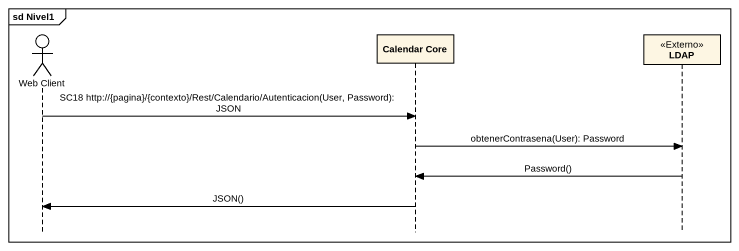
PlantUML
@startuml
mainframe sd Nivel1
hide footbox
actor "Web Client" as Web_Client
participant "Calendar Core" as Calendar_Core
participant LDAP <<Externo>>

Web_Client -> Calendar_Core : SC18 http://{pagina}/{contexto}/Rest/Calendario/Autenticacion(User, Password): JSON
Calendar_Core -> LDAP : obtenerContrasena(User): Password
LDAP -> Calendar_Core : Password()
Calendar_Core -> Web_Client : JSON()
@enduml
